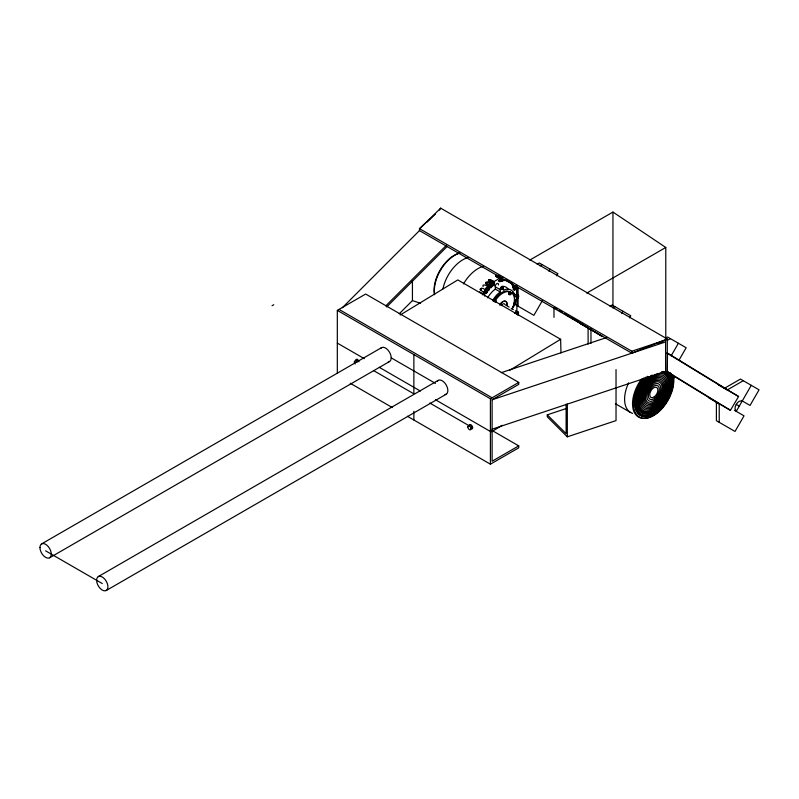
<?xml version="1.0" encoding="UTF-8"?>
<svg xmlns="http://www.w3.org/2000/svg" width="799" height="799" viewBox="0 0 799 799"><rect width="100%" height="100%" fill="white"/><g stroke="black" fill="none" stroke-linecap="round" stroke-linejoin="round"><path stroke-width="1.2" d="M337.318 373.383L337.328 310.392L365.662 294.042L518.741 382.421L518.741 384.379L492.114 399.75L492.104 461.243L518.731 445.872L518.731 447.83L490.406 464.189L407.39 416.259M413.862 419.994L413.862 411.275M490.406 464.189L490.416 398.771L337.328 310.392M488.489 280.149L490.157 279.49L493.972 281.608C496.189 284.244 491.335 288.149 492.364 282.776L488.489 280.149L490.836 282.297M488.539 280.589L490.206 279.93L493.392 281.677C495.16 283.236 492.004 285.193 493.153 285.613M499.774 281.667L499.755 278.272C491.765 275.186 498.376 273.987 501.363 277.583L500.913 280.829L499.774 281.667L498.985 281.218L500.284 280.469L500.723 277.223M495.889 276.394L497.487 275.945L500.673 277.722L499.065 278.402L496.019 276.574L495.969 275.455M508.663 292.923C509.103 295.75 511.57 290.217 509.043 292.134M512.069 309.203L512.888 307.495A16.479 9.518 -60 0 0 512.888 294.032L510.631 292.404A1.728 0.999 -60 0 1 508.583 294.212M511.66 292.893L511.65 292.983A1.728 0.999 -60 0 1 509.602 294.801A1.728 0.999 -60 0 1 510.152 292.124L507.605 290.986A16.479 9.518 -60 0 0 495.949 297.717L494.351 300.064A1.728 0.999 -60 0 1 494.971 302.072M498.446 284.963L498.486 284.694A2.307 1.328 -60 0 0 496.978 283.555A2.307 1.328 -60 0 0 495.24 286.312L495.39 289.168L500.314 292.005L498.396 293.393A18.457 10.657 -60 0 0 492.554 300.674M480.189 289.168C481.557 286.412 487.39 290.297 486.791 292.704C485.213 295.83 479.43 287.82 480.549 289.927M480.439 289.398L481.947 288.299M483.515 291.825C485.003 295.42 488.129 290.716 484.793 289.947M486.931 290.257L488.389 288.958L487.47 286.641L485.982 288.219L486.821 290.107C488.858 292.144 489.867 287.95 488.109 287.011C487.909 285.473 481.467 283.475 483.125 286.571M490.716 287.75C488.129 287.71 493.482 286.062 490.446 284.015L488.948 285.593C480.209 281.588 490.956 279.92 491.834 286.112C490.596 290.766 488.209 282.476 485.602 283.156M501.412 280.549C506.796 278.392 498.966 284.414 502.791 277.183M504.758 279.76L505.018 280.719L506.017 280.139M510.701 282.437L510.811 283.305L511.56 283.236M515.715 285.752L514.356 287.201C511.57 287.58 513.537 285.533 513.088 285.453M514.356 287.201L513.288 287.31L513.537 286.052M514.176 289.987L513.397 289.538L516.344 287.85L516.983 288.209C512.938 292.804 513.118 287.221 516.773 286.481M485.682 283.255L487.27 282.287L491.075 284.384M506.936 279.93L506.936 281.078L507.894 280.819M493.382 301.563L493.892 300.784A1.159 0.669 -60 0 1 494.811 301.642M439.53 210.117L440.658 208.149L667.285 338.986L667.285 371.695L730.446 410.306L738.576 396.504L667.515 353.058L667.285 371.695L665.587 372.684L663.42 371.435M548.953 271.29L550.151 269.213M542.301 300.764L533.892 315.335L515.275 304.589L515.275 299.655M556.723 275.785L557.922 273.697L539.305 262.951L537.168 264.189M621.782 313.338L622.98 311.26M629.552 317.832L630.751 315.745L612.134 304.998L609.997 306.237M671.19 355.745L678.401 343.26M678.96 360.229L686.171 347.745L667.555 336.998L665.417 338.227M751.28 385.328L736.259 411.355L735.01 408.599A6.012 3.466 -60 0 1 739.265 401.238L742.261 400.948M483.765 292.054L485.043 290.177M482.366 294.801L484.144 292.194M485.432 290.317L486.611 288.589L485.982 288.219M496.179 302.262A1.728 0.999 -60 0 0 495.44 300.614L496.968 298.297A16.479 9.518 -60 0 1 508.623 291.575L510.221 292.064M512.559 283.246L512.119 284.734L513.188 284.624M426.886 222.192L435.455 214.042M488.109 287.011L489.427 285.613M490.926 284.035L492.364 282.776M342.322 307.735L419.635 230.422M385.827 305.857L446.371 245.313M386.706 306.946L447.25 246.402M399.25 313.767L412.434 300.584L412.434 280.908M419.705 228.764L440.658 208.149M667.285 338.986L631.819 353.188L419.465 230.591L419.465 228.624L430.182 218.457M511.75 284.604L512.559 284.254M492.014 284.794L491.784 282.846L493.333 281.238M493.972 281.608L499.755 278.272M495.39 289.168L493.482 290.556A18.457 10.657 -60 0 0 487.63 297.837M509.213 291.475L509.133 291.535A1.728 0.999 -60 0 0 508.583 292.214M400.259 314.986L457.807 279.92L560.638 339.285L560.968 352.938M509.482 370.456L560.638 339.285M491.505 431.81L502.162 425.308M272.089 305.697L273.787 304.719M529.717 260.114L612.943 212.065L665.777 247.46L665.777 338.986M41.608 543.899L381.542 347.645M540.004 265.817L542.141 264.589M49.618 557.782L389.552 361.518M513.088 307.016A18.457 10.657 -60 0 0 514.386 302.631L514.616 300.464L516.863 299.166A2.307 1.328 -60 0 0 518.711 296.239A2.307 1.328 -60 0 0 516.863 295.43L514.616 296.729L514.386 294.821A18.457 10.657 -60 0 0 505.158 289.498L503.36 290.257L503.41 287.53A2.307 1.328 -60 0 0 501.892 286.402A2.307 1.328 -60 0 0 500.154 289.148L500.314 292.005M514.706 313.468A3.206 1.848 -60 0 1 518.491 312.459L518.491 313.807A3.206 1.848 -60 0 1 517.912 315.315M586.746 293.093L665.777 247.46M98.267 576.608L438.192 380.354M106.277 590.491L446.202 394.227M612.833 307.865L614.97 306.636M490.416 398.771L518.741 382.421M492.114 430.501L490.406 431.48L435.425 399.73M667.185 340.484L670.391 338.626M670.9 375.37L671.919 374.781M672.858 377.348L673.887 376.758L672.568 375.44M672.858 379.026L673.887 378.446L673.887 376.758M724.413 388.324L740.433 379.066L759.05 389.822L750.031 405.433L741.372 400.429M743.27 380.704L727.24 389.962L666.785 353.008M494.351 300.064L495.44 300.614M673.118 377.188L673.118 376.019L671.55 375.111M501.303 372.654L606.611 337.548M419.465 228.624L631.819 351.22L665.587 339.965L665.587 372.684M492.114 399.75L665.587 341.932L657.877 342.981M492.114 429.193L665.587 371.375M616.029 369.567L616.029 420.594L567.32 436.833L547.285 416.808L547.285 414.841L567 408.269M487.899 290.726L486.611 288.589M412.434 300.584L420.584 303.3M718.401 384.848L738.576 396.504M736.259 404.414L739.265 406.152M734.371 410.267L744.029 415.84L735.01 431.45L716.393 420.703L716.393 402.197M516.104 286.561L518.102 287.72L518.102 295.121M580.084 323.505L590.93 329.767M708.383 397.572L730.446 410.306M512.349 284.434L512.978 284.804M512.139 284.564L512.768 284.923M511.49 284.364L512.568 284.983M502.701 279.79L503.34 280.159M502.551 280.059L503.19 280.419M512.758 285.942L513.387 286.312M501.303 279.67L501.932 280.04M502.371 280.289L503 280.649M512.648 286.222L513.288 286.581M502.162 280.469L502.801 280.839M512.598 286.491L513.228 286.851M513.517 287.011L514.147 287.38M501.243 279.94L501.882 280.309M501.243 280.189L502.581 280.958M512.598 286.731L513.937 287.5M500.444 279.92L501.073 280.289M501.303 280.399L502.381 281.018M512.648 286.941L513.727 287.56M514.566 288.079L513.937 287.72L515.735 286.412L515.944 288.139M500.384 280.189L501.023 280.559M513.727 287.9L514.356 288.259M500.284 280.469L500.913 280.829M514.176 288.499L513.537 288.129L514.027 288.759M500.134 280.729L500.763 281.088M499.944 280.958L500.583 281.318M513.288 288.659L513.917 289.028M498.826 280.619L499.455 280.978M499.745 281.138L500.374 281.508M513.228 288.928L513.867 289.298M514.147 289.458L514.786 289.827M498.826 280.858L500.164 281.628M513.228 289.178L514.566 289.947M516.663 294.711L517.362 291.335L516.983 288.209M512.938 293.153L516.863 295.43M493.632 283.605L494.271 283.975M493.632 283.855L494.271 284.224M493.582 284.124L494.211 284.484M493.472 284.394L494.112 284.764M493.323 284.654L493.952 285.023M493.143 284.883L493.772 285.253M492.933 285.073L493.562 285.433M492.723 285.193L493.353 285.563M495.26 286.791L500.174 289.628M492.324 285.233L492.963 285.603M491.145 285.543L491.775 285.902M491.195 285.742L491.834 286.112M491.195 285.992L491.834 286.362M491.145 286.262L491.775 286.631M491.035 286.531L491.675 286.901M490.886 286.801L491.525 287.161M514.776 300.484L515.784 300.814L515.235 302.671L514.596 302.302L513.977 304.389L514.616 304.749L513.707 306.646L513.078 306.277M490.706 287.031L491.335 287.39M490.496 287.211L491.135 287.58M490.286 287.33L490.916 287.7M488.329 288.509L488.968 288.878M488.389 288.719L489.018 289.078M488.389 288.958L489.018 289.328M488.329 289.228L488.968 289.598M488.229 289.508L488.858 289.867M488.079 289.767L488.708 290.137M487.889 289.997L488.529 290.367M487.68 290.177L488.319 290.546M487.47 290.307L488.109 290.666M486.152 291.196L486.791 291.555M486.261 291.345L486.891 291.715M486.311 291.545L486.951 291.915M486.311 291.795L486.951 292.164M486.261 292.064L486.891 292.434M486.152 292.334L486.791 292.704M486.002 292.604L486.641 292.963M485.822 292.834L486.451 293.193M485.612 293.013L486.251 293.383M485.402 293.133L486.032 293.503M484.863 293.093L485.832 293.563M509.153 307.136L504.978 304.649A3.206 1.848 -60 0 0 501.193 305.667M511.23 308.334L513.308 309.533M515.385 310.731L518.501 312.539M479.53 291.835L484.594 294.731A1.159 0.669 -60 0 1 484.603 296.059M615.38 403.715L630.601 412.504M339.036 309.413L492.114 397.792M391.21 357.852L435.455 383.4M492.853 430.931L518.731 445.872M337.318 343.101L364.284 358.661M379.365 367.37L420.344 391.031M373.493 370.526L413.862 393.827L413.872 354.586M429.792 403.026L469.103 425.717M350.262 383.27L392.299 407.55M45.613 550.841L102.272 583.55M666.476 371.595L719.11 403.765M572.543 318.292L602.017 336.309L564.374 313.687M554.896 307.895L557.003 309.183M559.11 310.461L562.266 312.399M510.641 292.304L511.869 293.453M480.449 289.947L480.908 290.407L480.209 289.438M547.285 414.841L566.121 433.667L566.121 404.154M485.532 282.916L485.892 283.735M488.579 279.78L488.738 280.998M719.23 403.835L719.23 422.341M631.819 351.22L631.819 353.188M612.943 212.065L612.943 306.197M590.97 328.679L590.97 343.4M588.104 328.129L588.104 344.169M567.32 404.124L567.32 436.833M553.977 307.705L553.977 317.403M518.102 297.588L518.102 306.217M516.893 285.912L516.893 314.127M471.12 425.887A1.198 0.689 60 0 1 471.54 426.267M471.849 426.806A1.198 0.689 60 0 1 471.849 427.785M469.602 425.527A2.207 1.278 60 0 1 471.39 425.248A2.207 1.278 60 0 1 472.678 427.924A2.207 1.278 60 0 1 471.12 428.673M355.096 363.974A2.207 1.278 60 0 1 354.636 361.048A2.207 1.278 60 0 1 356.983 362.227M356.064 360.549A2.207 1.278 60 0 1 357.373 359.979A2.207 1.278 60 0 1 358.931 361.767M357.572 360.898A1.198 0.689 60 0 1 358.172 361.538M380.634 348.484A8.01 4.624 60 0 1 389.552 352.269A8.01 4.624 60 0 1 388.374 361.887M437.293 381.193A8.01 4.624 60 0 1 446.202 384.978A8.01 4.624 60 0 1 445.033 394.596M512.379 292.344A2.307 1.328 -60 0 1 513.777 293.652M503.39 286.342A18.457 10.657 -60 0 1 508.164 289.108M434.526 294.731A28.444 16.419 -60 0 1 459.405 253.103M499.765 304.838A6.052 3.496 -60 0 1 504.938 301.073A6.052 3.496 -60 0 1 506.936 305.488M463.5 283.905A28.984 16.739 -60 0 1 483.295 266.347M499.834 304.888A5.913 3.416 -60 0 1 504.888 301.203A5.913 3.416 -60 0 1 506.836 305.508M515.814 313.578A1.518 0.879 -60 0 1 517.093 313.098A1.518 0.879 -60 0 1 517.213 314.536M434.586 294.302A28.984 16.739 -60 0 1 460.144 252.973M442.966 288.789A28.984 16.739 -60 0 1 468.074 257.558M509.313 281.977A1.159 0.669 -60 0 1 508.933 281.628M357.902 360.719A2.007 1.159 60 0 1 357.493 359.32M355.835 360.748A2.007 1.159 60 0 1 356.843 359.33A2.007 1.159 60 0 1 358.571 361.488M469.153 426.167A2.007 1.159 60 0 1 470.701 425.018A2.007 1.159 60 0 1 471.74 428.064M670.641 373.133A26.537 15.321 -60 0 1 662.001 407.21A26.537 15.321 -60 0 1 636.873 411.515A26.537 15.321 -60 0 1 645.882 377.378M661.502 372.124A22.182 12.814 -60 0 1 664.159 399.74A22.182 12.814 -60 0 1 639.33 407.979A22.182 12.814 -60 0 1 652.024 375.27M667.964 371.725A25.218 14.562 -60 0 1 663.18 404.554A25.218 14.562 -60 0 1 637.762 410.666A25.218 14.562 -60 0 1 647.719 376.599M670.491 373.033A26.537 15.321 -60 0 1 661.842 407.12A26.537 15.321 -60 0 1 636.713 411.425A26.537 15.321 -60 0 1 645.722 377.288M665.737 371.795A23.83 13.763 -60 0 1 663.719 402.456A23.83 13.763 -60 0 1 638.801 409.927A23.83 13.763 -60 0 1 648.618 376.928M673.088 375.111A28.444 16.419 -60 0 1 660.533 410.187A28.444 16.419 -60 0 1 635.435 412.674A28.444 16.419 -60 0 1 643.604 378.037M673.267 376.579A28.984 16.739 -60 0 1 673.347 383.33M672.828 386.666A28.984 16.739 -60 0 1 670.78 393.557M670.381 394.536A28.984 16.739 -60 0 1 638.801 417.228A28.984 16.739 -60 0 1 641.487 379.076M632.618 413.383A28.984 16.739 -60 0 1 628.603 382.861M669.532 372.883A25.658 14.811 -60 0 1 661.962 406.451A25.658 14.811 -60 0 1 637.153 410.346A25.658 14.811 -60 0 1 647.619 376.319M662.89 371.785A22.762 13.144 -60 0 1 664.359 400.039A22.762 13.144 -60 0 1 639.5 409.338A22.762 13.144 -60 0 1 649.497 376.798M661.752 371.994A22.422 12.944 -60 0 1 664.428 399.909A22.422 12.944 -60 0 1 639.33 408.239A22.422 12.944 -60 0 1 652.164 375.18M467.854 426.946A2.207 1.278 60 0 0 470.202 429.862A2.207 1.278 60 0 0 470.202 426.736A2.207 1.278 60 0 0 467.854 426.946M39.95 547.565A8.01 4.624 60 0 0 48.449 558.141A8.01 4.624 60 0 0 48.449 546.806A8.01 4.624 60 0 0 39.95 547.565M96.609 580.274A8.01 4.624 60 0 0 105.098 590.851A8.01 4.624 60 0 0 105.098 579.515A8.01 4.624 60 0 0 96.609 580.274M501.812 289.388A1.298 0.749 -60 0 0 502.561 287.33A1.298 0.749 -60 0 0 500.973 288.309A1.298 0.749 -60 0 0 501.812 289.388M517.103 298.217A1.298 0.749 -60 0 0 517.852 296.169A1.298 0.749 -60 0 0 516.264 297.138A1.298 0.749 -60 0 0 517.103 298.217M655.959 400.429A11.705 6.762 -60 0 0 659.674 382.292A11.705 6.762 -60 0 0 645.822 394.576A11.705 6.762 -60 0 0 655.959 400.429M654.351 396.793A5.773 3.326 -60 0 0 657.058 387.695A5.773 3.326 -60 0 0 650.046 392.808A5.773 3.326 -60 0 0 654.351 396.793M657.647 406.701A20.894 12.065 -60 0 0 664.269 374.332A20.894 12.065 -60 0 0 639.55 396.254A20.894 12.065 -60 0 0 657.647 406.701M657.367 405.672A19.396 11.196 -60 0 0 663.51 375.64A19.396 11.196 -60 0 0 640.578 395.984A19.396 11.196 -60 0 0 657.367 405.672M657.088 404.634A17.868 10.317 -60 0 0 662.751 376.958A17.868 10.317 -60 0 0 641.617 395.705A17.868 10.317 -60 0 0 657.088 404.634M656.818 403.605A16.36 9.448 -60 0 0 662.001 378.267A16.36 9.448 -60 0 0 642.646 395.425A16.36 9.448 -60 0 0 656.818 403.605M656.518 402.526A14.782 8.529 -60 0 0 661.202 379.635A14.782 8.529 -60 0 0 643.724 395.135A14.782 8.529 -60 0 0 656.518 402.526M656.239 401.458A13.213 7.63 -60 0 0 660.423 380.993A13.213 7.63 -60 0 0 644.793 394.846A13.213 7.63 -60 0 0 656.239 401.458M654.311 400.129A9.808 5.663 -60 0 0 659.565 384.629A9.808 5.663 -60 0 0 647.58 392.539A9.808 5.663 -60 0 0 654.311 400.129M654.541 398.321A7.79 4.494 -60 0 0 658.186 386.037A7.79 4.494 -60 0 0 648.728 392.938A7.79 4.494 -60 0 0 654.541 398.321"/></g></svg>
